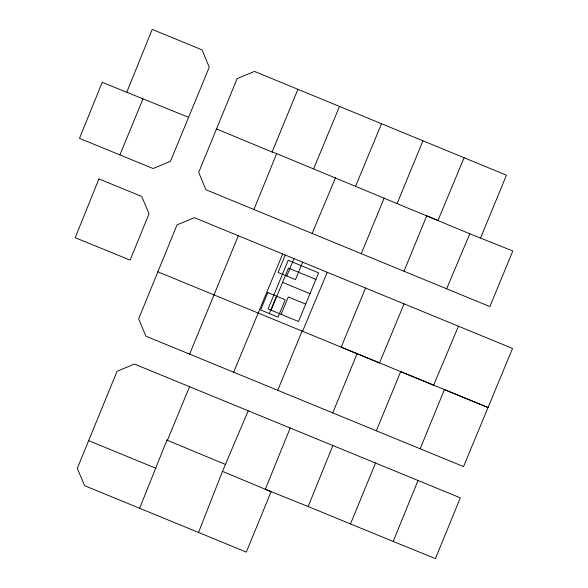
<?xml version="1.0" encoding="UTF-8"?>
<svg xmlns="http://www.w3.org/2000/svg" width="588" height="588" viewBox="0 0 588 588"><rect width="100%" height="100%" fill="white"/><g stroke="black" fill="none" stroke-linecap="round" stroke-linejoin="round"><path stroke-width="0.88" d="M139.628 508.275L166.941 440.111L167.426 440.302L189.542 386.698M222.492 471.37L271.097 491.7L246.306 552.095L198.531 532.456L222.492 471.37L248.224 410.777M126.729 92.367L152.196 29.4L202.029 49.862L209.254 67.201L170.476 161.274L153.093 168.536L79.483 138.334L102.238 82.327L188.601 117.343M290.2 428.005L265.298 489.312L308.178 506.54L332.859 445.528L134.402 364.06L117.063 371.315L77.3 468.327L84.562 485.666L198.531 532.456M253.942 209.497L276.661 153.6L469.812 233.796L512.802 250.988L489.863 306.583L205.947 189.748L198.685 172.409L237.126 78.638L254.464 71.413L506.444 175.195L480.646 237.824M157.871 271.825L177.017 224.917L194.356 217.663L512.538 348.449L463.528 466.593L145.912 336.182L138.65 318.843L157.871 271.825L488.202 407.58L444.418 389.594L420.163 448.806M418.017 480.477L460.33 497.852L435.429 558.6L393.188 541.445L418.017 480.477L332.859 445.528M119.923 154.879L142.943 98.99M216.516 128.963L272.112 152.02L297.91 89.28M189.623 354.13L238.331 235.714M277.749 390.314L302.085 331.066M361.289 253.656L384.162 198.105M397.098 203.595L422.941 140.811M365.545 288.002L341.209 347.17L379.539 362.928L404.059 303.871M332.742 412.916L357.078 353.675M403.985 271.222L426.778 215.781L437.986 220.485L464.094 157.738M376.342 430.784L400.678 371.616L433.665 385.162L458.449 326.215M308.178 506.54L350.499 523.923L375.548 463.021M313.713 168.646L339.474 106.435M282.681 253.957L233.664 372.219M285.268 255.03L278.087 272.413L295.477 279.587L302.651 262.204M269.319 313.558L276.5 296.168M271.112 310.177L288.48 268.113L315.903 279.403M286.782 276L293.963 258.617M281.137 314.315L288.311 296.933L305.701 304.114M355.689 186.028L381.531 123.737M302.577 331.294L327.251 272.317M312.132 233.458L335.527 177.679M446.637 288.789L469.812 233.796M272.112 152.02L276.661 153.6M350.499 523.923L393.188 541.445M88.663 440.64L155.989 468.327M282.6 282.365L310.001 293.684M166.941 440.111L225.726 464.564M98.931 178.921L75.198 237.706L130.11 260.087L149.036 213.826L141.774 196.488L98.931 178.921M267.805 292.581L260.631 309.964L278.014 317.145L285.187 299.762L267.805 292.581M288.201 260.3L268.113 308.943L298.52 321.496L318.6 272.854L288.201 260.3"/></g></svg>
